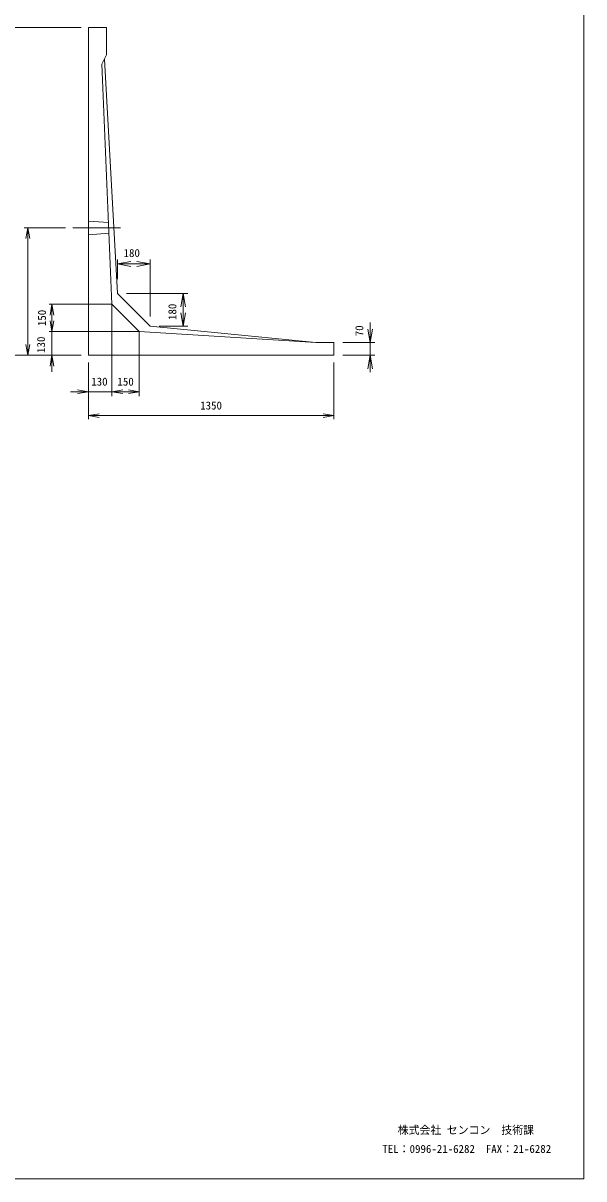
# Model space of a CAD drawing. Units: millimetres, scale not verified. Extents: x 7608 to 29127, y 3804 to 14804.
# Drawn here: x 20524 to 23608, y 3804 to 10155 of the extents above; entities that cross this region are included whole.
import ezdxf
from ezdxf.enums import TextEntityAlignment as Align

# ---------------------------------------------------------------- set-up
doc = ezdxf.new("R2010")
doc.units = ezdxf.units.MM
doc.layers.add('1', color=4, linetype='Continuous', lineweight=18)
doc.styles.add('ＭＳ ゴシック-5.0-0.0', font='')
doc.styles.get('ＭＳ ゴシック-5.0-0.0').set_extended_font_data('ＭＳ ゴシック-5.0-0.0')

msp = doc.modelspace()

# ---------------------------------------------------------------- linework, layer by layer
at = {"layer": '1'}
for p, q in [((23607.91, 3804.343), (23607.91, 14804.343)), ((20401.123, 10129.62), (20843.033, 10129.62)), ((20958.033, 9929.62), (21013.033, 8609.62)), ((20530.552, 9029.62), (20758.222, 9029.62)), ((20550.552, 9029.62), (20540.134, 8970.532)), ((20550.552, 9029.62), (20560.971, 8970.532)), ((20550.552, 8329.62), (20550.552, 9029.62)), ((20798.222, 9029.62), (21059.286, 9029.62)), ((20883.033, 9067.12), (20994.334, 9058.405)), ((20883.033, 8992.12), (20996.725, 9001.023)), ((21043.033, 8747.009), (21043.033, 8856.125)), ((21043.033, 8831.125), (21116.894, 8844.149)), ((21043.033, 8831.125), (21116.894, 8818.101)), ((21043.033, 8831.125), (21223.033, 8831.125)), ((21223.033, 8831.125), (21149.173, 8844.149)), ((21223.033, 8831.125), (21149.173, 8818.101)), ((21223.033, 8856.125), (21223.033, 8543.087)), ((21093.033, 8669.62), (21430.062, 8669.62)), ((21405.062, 8669.62), (21392.038, 8595.76)), ((21405.062, 8669.62), (21418.086, 8595.76)), ((21405.062, 8669.62), (21405.062, 8489.62)), ((20668.033, 8609.62), (21013.033, 8609.62)), ((20683.033, 8609.62), (20672.615, 8550.532)), ((20683.033, 8609.62), (20693.452, 8550.532)), ((20683.033, 8609.62), (20683.033, 8459.62)), ((21013.033, 8104.62), (21013.033, 8609.62)), ((21013.033, 8609.62), (21163.033, 8459.62)), ((20683.033, 8459.62), (20672.615, 8518.709)), ((20683.033, 8459.62), (20693.452, 8518.709)), ((21405.062, 8489.62), (21392.038, 8563.481)), ((21405.062, 8489.62), (21418.086, 8563.481)), ((20668.033, 8459.62), (21163.033, 8459.62)), ((20683.033, 8459.62), (20683.033, 8329.62)), ((21163.033, 8104.62), (21163.033, 8459.62)), ((21163.033, 8459.62), (22133.033, 8399.62)), ((21273.033, 8489.62), (21430.062, 8489.62)), ((22433.033, 8399.62), (22420.01, 8473.481)), ((22433.033, 8399.62), (22433.033, 8509.187)), ((22433.033, 8399.62), (22446.057, 8473.481)), ((20550.552, 8329.62), (20540.134, 8388.709)), ((20550.552, 8329.62), (20560.971, 8388.709)), ((22283.033, 8399.62), (22458.033, 8399.62)), ((22433.033, 8399.62), (22433.033, 8329.62)), ((20401.123, 8329.62), (20843.033, 8329.62)), ((20683.033, 8329.62), (20672.615, 8270.532)), ((20683.033, 8329.62), (20683.033, 8239.494)), ((20683.033, 8329.62), (20693.452, 8270.532)), ((22283.033, 8329.62), (22458.033, 8329.62)), ((22433.033, 8329.62), (22420.01, 8255.76)), ((22433.033, 8329.62), (22433.033, 8236.713)), ((22433.033, 8329.62), (22446.057, 8255.76)), ((20883.033, 7978.334), (20883.033, 8289.62)), ((22233.033, 7978.334), (22233.033, 8289.62)), ((20883.033, 8129.62), (20785.096, 8129.62)), ((20883.033, 8129.62), (20823.945, 8140.039)), ((20883.033, 8129.62), (20823.945, 8119.201)), ((20883.033, 8129.62), (21013.033, 8129.62)), ((21013.033, 8129.62), (21072.122, 8140.039)), ((21013.033, 8129.62), (21072.122, 8119.201)), ((21013.033, 8129.62), (21163.033, 8129.62)), ((21163.033, 8129.62), (21103.945, 8140.039)), ((21163.033, 8129.62), (21103.945, 8119.201)), ((20883.033, 7998.334), (20942.122, 8008.753)), ((22233.033, 7998.334), (22173.945, 8008.753)), ((20883.033, 7998.334), (20942.122, 7987.916)), ((20883.033, 7998.334), (22233.033, 7998.334)), ((22233.033, 7998.334), (22173.945, 7987.916)), ((23607.91, 3804.343), (7607.91, 3804.343))]:
    msp.add_line(p, q, dxfattribs=at)
at = {"layer": '1', "color": 2}
for p, q in [((20883.033, 8329.62), (20883.033, 10129.62)), ((20883.033, 10129.62), (20983.033, 10129.62)), ((20983.033, 9979.62), (20983.033, 10129.62)), ((20983.033, 9979.62), (20958.033, 9929.62)), ((21043.033, 8669.62), (20971.694, 9956.941)), ((21043.033, 8669.62), (21223.033, 8489.62)), ((21223.033, 8489.62), (22133.033, 8399.62)), ((22133.033, 8399.62), (22233.033, 8399.62)), ((22233.033, 8329.62), (22233.033, 8399.62)), ((20883.033, 8329.62), (22233.033, 8329.62))]:
    msp.add_line(p, q, dxfattribs=at)

# ---------------------------------------------------------------- texts
at = {"layer": '1', "color": 7, "style": 'ＭＳ ゴシック-5.0-0.0'}
for s, p in [('180', (21076.781, 8856.135)), ('130', (20899.119, 8149.62)), ('150', (21043.033, 8149.62)), ('1350', (21498.033, 8018.334)), ('株式会社 センコン\u3000技術課', (22583.939, 4037.554)), ('TEL：0996-21-6282\u3000FAX：21-6282', (22499.732, 3933.672))]:
    msp.add_text(s, height=43.99, dxfattribs=at).set_placement(p, align=Align.BOTTOM_LEFT)
for s, p in [('150', (20663.033, 8489.62)), ('180', (21380.06, 8523.378)), ('70', (22408.047, 8434.2)), ('130', (20658.031, 8342.658))]:
    msp.add_text(s, height=43.99, rotation=90, dxfattribs=at).set_placement(p, align=Align.BOTTOM_LEFT)

doc.saveas('drawing.dxf')
